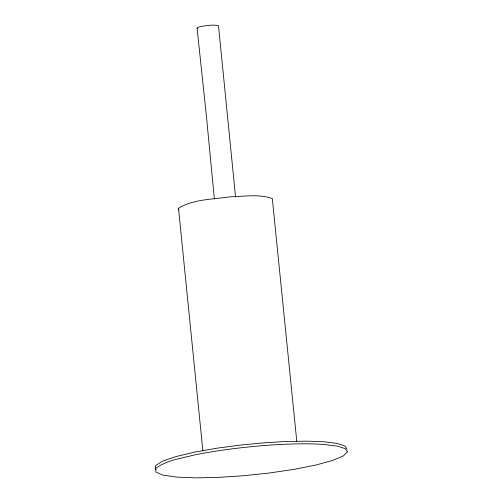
<?xml version="1.0" encoding="UTF-8"?>
<svg xmlns="http://www.w3.org/2000/svg" width="503" height="503" viewBox="0 0 503 503"><rect width="100%" height="100%" fill="white"/><g stroke="black" fill="none" stroke-linecap="round" stroke-linejoin="round"><path stroke-width="0.75" d="M202.898 451.059L178.496 208.192C193.617 199.012 213.341 199.402 230.449 196.78C244.269 196.478 259.007 193.837 272.312 198.515L296.783 441.37M347.133 449.242L344.932 445.96L337.155 443.432L324.284 441.804L307.239 441.15L286.943 441.477L264.427 442.778L240.723 445.042L216.988 448.186L194.913 452.09L176.144 456.523L162.595 461.144L155.603 465.552L155.641 469.418M178.496 208.192L178.854 209.94M197.101 28.199L206.469 116.715L214.372 199.106M235.586 197.245L218.491 25.741C213.291 24.395 207.745 25.546 202.502 26.206A10.821 1.578 -5.7 0 0 197.321 27.784A10.739 1.566 -5.7 0 0 197.604 28.564M347.397 451.901L343.392 455.888L332.791 460.396L316.066 464.992L294.45 469.293L269.677 472.965L243.603 475.737L218.239 477.397L195.371 477.85L176.49 477.083L162.959 475.128L155.905 472.097L155.88 468.23C167.342 459.905 181.948 458.264 195.315 454.75C218.271 450.279 241.497 447.381 264.804 445.457A97.337 14.222 -5.7 0 1 324.529 444.489L337.4 446.117L345.171 448.626L347.397 451.901"/></g></svg>
